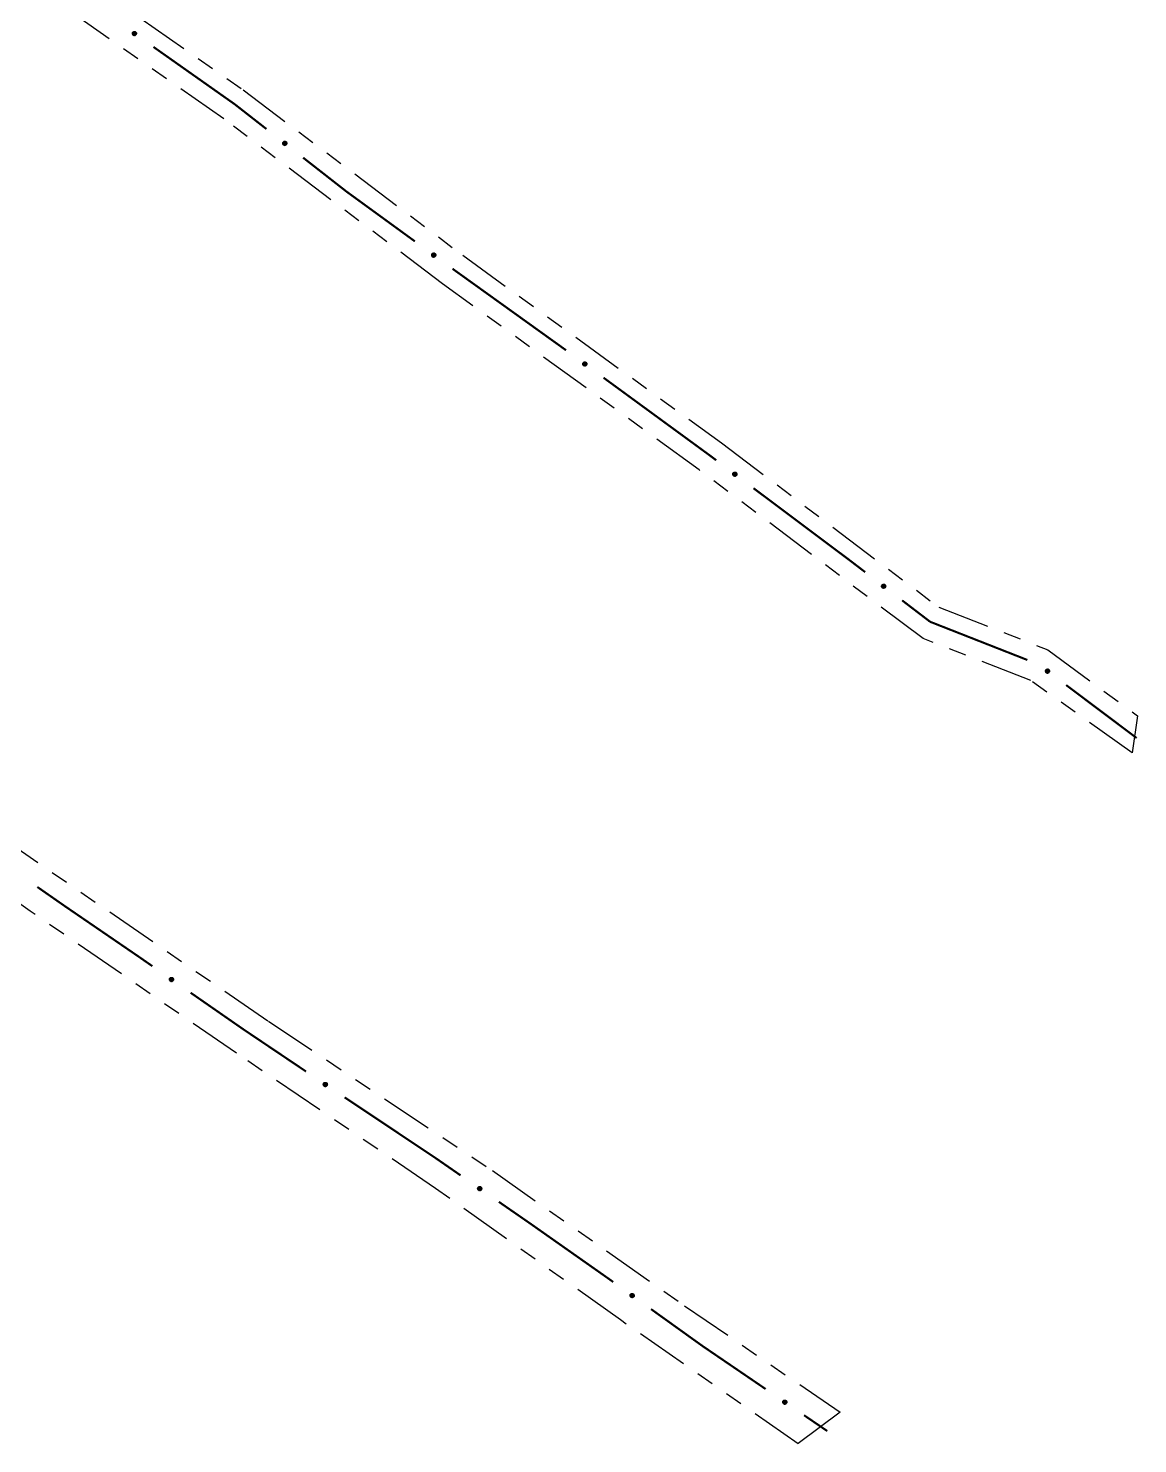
# Model space of a CAD drawing. Extents: x 211453 to 215163, y 4877397 to 4881305.
# Drawn here: x 214545.9 to 214641.2, y 4879501.3 to 4879622.9 of the extents above; entities that cross this region are included whole.
import ezdxf

# ---------------------------------------------------------------- set-up
doc = ezdxf.new("R2010")
doc.units = 0
doc.header["$LTSCALE"] = 1.5
doc.header["$MEASUREMENT"] = 0
doc.linetypes.add('TRACO_25', pattern=[8, 3, -1, 1, -1, 1, -1])
doc.layers.add('SV-EIXO-RUA-N-PAV', color=6, linetype='CONTINUOUS')
doc.layers.add('SV-RUA-NAO-PAV', color=7, linetype='CONTINUOUS')

msp = doc.modelspace()

# ---------------------------------------------------------------- linework, layer by layer
at = {"layer": 'SV-EIXO-RUA-N-PAV'}
for points in [[(214554.917424, 4879622.667988), (214554.965495, 4879622.677001), (214555.008652, 4879622.674917), (214555.044147, 4879622.662819), (214555.072726, 4879622.643949), (214555.099789, 4879622.621351), (214555.122047, 4879622.592549), (214555.139671, 4879622.555108), (214555.14905, 4879622.50695), (214555.14401, 4879622.46288), (214555.134011, 4879622.427446), (214555.11605, 4879622.396513), (214555.093657, 4879622.370591), (214555.062974, 4879622.348459), (214555.024857, 4879622.33097), (214554.976204, 4879622.322711), (214554.933908, 4879622.325044), (214554.899882, 4879622.337647), (214554.868899, 4879622.3559), (214554.841546, 4879622.379302), (214554.81986, 4879622.407701), (214554.80232, 4879622.44611), (214554.794804, 4879622.494239), (214554.79665, 4879622.536451), (214554.808772, 4879622.570645), (214554.827429, 4879622.600744), (214554.849764, 4879622.628163), (214554.877786, 4879622.651743), (214554.917424, 4879622.667988)], [(214567.842768, 4879613.235487), (214567.891223, 4879613.242136), (214567.934226, 4879613.237942), (214567.969087, 4879613.22412), (214567.996707, 4879613.203874), (214568.022632, 4879613.179979), (214568.043454, 4879613.150121), (214568.059223, 4879613.111863), (214568.066234, 4879613.063303), (214568.059042, 4879613.019533), (214568.04732, 4879612.984631), (214568.027867, 4879612.954614), (214568.004232, 4879612.929819), (214567.972502, 4879612.909216), (214567.933575, 4879612.893614), (214567.884576, 4879612.887746), (214567.842444, 4879612.892147), (214567.809077, 4879612.906401), (214567.779024, 4879612.926149), (214567.75285, 4879612.950861), (214567.732579, 4879612.980288), (214567.716941, 4879613.01951), (214567.71179, 4879613.067949), (214567.7157, 4879613.11002), (214567.729482, 4879613.143579), (214567.74959, 4879613.172729), (214567.77324, 4879613.199022), (214567.802383, 4879613.221202), (214567.842768, 4879613.235487)], [(214580.634781, 4879603.634841), (214580.682982, 4879603.643132), (214580.726103, 4879603.640401), (214580.761413, 4879603.627771), (214580.789705, 4879603.608475), (214580.816426, 4879603.585474), (214580.83825, 4879603.55634), (214580.855309, 4879603.51864), (214580.863965, 4879603.470346), (214580.858264, 4879603.426357), (214580.847734, 4879603.391077), (214580.829312, 4879603.360417), (214580.806533, 4879603.334833), (214580.775521, 4879603.313165), (214580.737146, 4879603.296249), (214580.688375, 4879603.288721), (214580.646118, 4879603.291688), (214580.612285, 4879603.304801), (214580.581579, 4879603.323517), (214580.554581, 4879603.347326), (214580.533323, 4879603.376047), (214580.516361, 4879603.414715), (214580.509569, 4879603.462951), (214580.512047, 4879603.505131), (214580.524681, 4879603.539139), (214580.543788, 4879603.568954), (214580.566532, 4879603.596036), (214580.594904, 4879603.619193), (214580.634781, 4879603.634841)], [(214593.613816, 4879594.278056), (214593.662035, 4879594.286238), (214593.70515, 4879594.283411), (214593.740431, 4879594.270702), (214593.76868, 4879594.251342), (214593.795349, 4879594.228281), (214593.817108, 4879594.199098), (214593.834083, 4879594.16136), (214593.84263, 4879594.113047), (214593.83683, 4879594.06907), (214593.826221, 4879594.033814), (214593.80773, 4879594.003196), (214593.784893, 4879593.977663), (214593.753833, 4879593.956064), (214593.71542, 4879593.939235), (214593.666632, 4879593.931816), (214593.624382, 4879593.934878), (214593.590579, 4879593.948067), (214593.559915, 4879593.966852), (214593.53297, 4879593.990722), (214593.511777, 4879594.019491), (214593.494902, 4879594.058197), (214593.488218, 4879594.106448), (214593.490791, 4879594.148622), (214593.503501, 4879594.182601), (214593.522675, 4879594.212374), (214593.54548, 4879594.239404), (214593.573904, 4879594.262497), (214593.613816, 4879594.278056)], [(214606.511059, 4879584.807198), (214606.55937, 4879584.814821), (214606.602449, 4879584.811494), (214606.637581, 4879584.798377), (214606.665604, 4879584.778692), (214606.692004, 4879584.755323), (214606.713423, 4879584.725891), (214606.72996, 4879584.687958), (214606.737947, 4879584.63955), (214606.731638, 4879584.595643), (214606.720622, 4879584.560512), (214606.701777, 4879584.53011), (214606.678646, 4879584.504843), (214606.647338, 4879584.483606), (214606.608733, 4879584.467223), (214606.559862, 4879584.460369), (214606.517651, 4879584.46392), (214606.484003, 4879584.4775), (214606.453558, 4879584.496638), (214606.426891, 4879584.520818), (214606.406033, 4879584.549831), (214606.389607, 4879584.58873), (214606.383482, 4879584.637055), (214606.386544, 4879584.679197), (214606.399647, 4879584.713026), (214606.419164, 4879584.742575), (214606.44228, 4879584.769339), (214606.47097, 4879584.792102), (214606.511059, 4879584.807198)], [(214619.295561, 4879575.185021), (214619.343943, 4879575.19218), (214619.386988, 4879575.188439), (214619.421992, 4879575.174986), (214619.449825, 4879575.155032), (214619.475999, 4879575.131411), (214619.497134, 4879575.101774), (214619.513306, 4879575.063684), (214619.520828, 4879575.015201), (214619.514097, 4879574.971357), (214619.502744, 4879574.936333), (214619.483608, 4879574.906114), (214619.460236, 4879574.881071), (214619.428724, 4879574.860135), (214619.389964, 4879574.844123), (214619.341029, 4879574.83774), (214619.298854, 4879574.841696), (214619.265338, 4879574.855598), (214619.235079, 4879574.875028), (214619.208646, 4879574.899464), (214619.188067, 4879574.928676), (214619.172016, 4879574.96773), (214619.166355, 4879575.016112), (214619.169821, 4879575.058222), (214619.183249, 4879575.091925), (214619.203049, 4879575.121284), (214619.226421, 4879575.147825), (214619.255328, 4879575.170311), (214619.295561, 4879575.185021)], [(214633.375496, 4879567.894606), (214633.423814, 4879567.902178), (214633.46689, 4879567.898804), (214633.502008, 4879567.88565), (214633.530009, 4879567.865934), (214633.556385, 4879567.842538), (214633.577772, 4879567.813082), (214633.594268, 4879567.775132), (214633.602203, 4879567.726715), (214633.595848, 4879567.682815), (214633.584793, 4879567.647696), (214633.565916, 4879567.617314), (214633.542758, 4879567.592072), (214633.511427, 4879567.570868), (214633.472805, 4879567.554526), (214633.423926, 4879567.547725), (214633.381719, 4879567.551322), (214633.348085, 4879567.564937), (214633.317661, 4879567.584109), (214633.291021, 4879567.608317), (214633.270193, 4879567.637353), (214633.253809, 4879567.676269), (214633.247736, 4879567.724601), (214633.250843, 4879567.766739), (214633.263982, 4879567.800555), (214633.283531, 4879567.830082), (214633.306676, 4879567.856822), (214633.33539, 4879567.879553), (214633.375496, 4879567.894606)], [(214558.101902, 4879541.401746), (214558.149905, 4879541.411113), (214558.193077, 4879541.409347), (214558.22866, 4879541.39751), (214558.257377, 4879541.378851), (214558.284605, 4879541.356453), (214558.307075, 4879541.327815), (214558.324974, 4879541.290506), (214558.334708, 4879541.242418), (214558.329992, 4879541.198311), (214558.320254, 4879541.162805), (214558.302521, 4879541.131741), (214558.28032, 4879541.105654), (214558.2498, 4879541.083297), (214558.211814, 4879541.065528), (214558.163223, 4879541.056911), (214558.12091, 4879541.058932), (214558.086793, 4879541.071285), (214558.055676, 4879541.08931), (214558.028152, 4879541.112509), (214558.006257, 4879541.140748), (214557.988435, 4879541.179027), (214557.980565, 4879541.227099), (214557.9821, 4879541.269324), (214557.99397, 4879541.303605), (214558.012405, 4879541.333841), (214558.034538, 4879541.361424), (214558.062385, 4879541.38521), (214558.101902, 4879541.401746)], [(214571.313337, 4879532.379993), (214571.361196, 4879532.390067), (214571.404389, 4879532.388939), (214571.440144, 4879532.377629), (214571.469133, 4879532.359397), (214571.496689, 4879532.337403), (214571.51958, 4879532.3091), (214571.538027, 4879532.272059), (214571.54847, 4879532.22412), (214571.544406, 4879532.179949), (214571.535194, 4879532.144303), (214571.517922, 4879532.11298), (214571.496109, 4879532.086568), (214571.465922, 4879532.063763), (214571.428202, 4879532.045435), (214571.379744, 4879532.036101), (214571.337406, 4879532.037497), (214571.30311, 4879532.049345), (214571.27173, 4879532.066908), (214571.243867, 4879532.089698), (214571.221557, 4879532.117611), (214571.203172, 4879532.155622), (214571.194593, 4879532.203573), (214571.195503, 4879532.245815), (214571.206866, 4879532.280269), (214571.224852, 4879532.310773), (214571.246575, 4879532.33868), (214571.274068, 4879532.362875), (214571.313337, 4879532.379993)], [(214584.580459, 4879523.434902), (214584.628446, 4879523.444349), (214584.671621, 4879523.442656), (214584.707224, 4879523.430879), (214584.735972, 4879523.412268), (214584.763238, 4879523.389916), (214584.785756, 4879523.361316), (214584.803717, 4879523.324036), (214584.813532, 4879523.275965), (214584.80889, 4879523.231851), (214584.799212, 4879523.196328), (214584.781532, 4879523.165234), (214584.759374, 4879523.13911), (214584.728892, 4879523.116702), (214584.690935, 4879523.098869), (214584.642359, 4879523.09017), (214584.600043, 4879523.092121), (214584.565905, 4879523.104416), (214584.534758, 4879523.122388), (214584.507195, 4879523.145542), (214584.485252, 4879523.173744), (214584.467366, 4879523.211993), (214584.459415, 4879523.260052), (214584.460879, 4879523.302279), (214584.472692, 4879523.33658), (214584.491076, 4879523.366847), (214584.513162, 4879523.394467), (214584.54097, 4879523.4183), (214584.580459, 4879523.434902)], [(214597.68107, 4879514.246514), (214597.729212, 4879514.255138), (214597.772351, 4879514.252706), (214597.807748, 4879514.240321), (214597.836173, 4879514.221222), (214597.863052, 4879514.198406), (214597.885078, 4879514.169425), (214597.902398, 4879514.131843), (214597.911389, 4879514.083611), (214597.905993, 4879514.039583), (214597.895708, 4879514.004231), (214597.877498, 4879513.973444), (214597.854897, 4879513.947703), (214597.824036, 4879513.92582), (214597.785779, 4879513.908639), (214597.737061, 4879513.900773), (214597.694785, 4879513.903447), (214597.660862, 4879513.916325), (214597.630027, 4879513.934828), (214597.602864, 4879513.958449), (214597.581408, 4879513.987023), (214597.564179, 4879514.025572), (214597.557052, 4879514.07376), (214597.559238, 4879514.115956), (214597.571636, 4879514.15005), (214597.590535, 4879514.179998), (214597.613091, 4879514.207236), (214597.641302, 4879514.230589), (214597.68107, 4879514.246514)], [(214610.796258, 4879505.088443), (214610.844179, 4879505.098222), (214610.887364, 4879505.096828), (214610.923048, 4879505.085298), (214610.951924, 4879505.066887), (214610.979345, 4879505.044725), (214611.00206, 4879505.016281), (214611.02028, 4879504.979127), (214611.030427, 4879504.931125), (214611.026091, 4879504.88698), (214611.016659, 4879504.851391), (214610.999195, 4879504.820175), (214610.977219, 4879504.793898), (214610.946893, 4879504.771279), (214610.909061, 4879504.753184), (214610.860546, 4879504.744148), (214610.818218, 4879504.745805), (214610.783996, 4879504.757864), (214610.752724, 4879504.775619), (214610.725002, 4879504.798581), (214610.702864, 4879504.82663), (214610.684713, 4879504.864754), (214610.67643, 4879504.912757), (214610.6776, 4879504.954993), (214610.689175, 4879504.989376), (214610.707349, 4879505.019769), (214610.729243, 4879505.047542), (214610.756885, 4879505.071566), (214610.796258, 4879505.088443)]]:
    msp.add_lwpolyline(points, close=True, dxfattribs=at)
for points in [[(214554.849764, 4879622.628163), (214555.14401, 4879622.46288)], [(214554.867559, 4879622.637112), (214555.143038, 4879622.487917)], [(214554.877786, 4879622.651743), (214555.14905, 4879622.50695)], [(214554.897256, 4879622.657912), (214555.140396, 4879622.531523)], [(214554.917424, 4879622.667988), (214555.139671, 4879622.555108)], [(214554.943808, 4879622.671834), (214555.124573, 4879622.577746)], [(214554.965495, 4879622.677001), (214555.122047, 4879622.592549)], [(214554.990102, 4879622.675919), (214555.103115, 4879622.611246)], [(214555.008652, 4879622.674917), (214555.099789, 4879622.621351)], [(214554.794804, 4879622.494239), (214555.062974, 4879622.348459)], [(214554.79665, 4879622.536451), (214555.093657, 4879622.370591)], [(214554.796923, 4879622.513276), (214555.073846, 4879622.361393)], [(214554.80232, 4879622.44611), (214555.024857, 4879622.33097)], [(214554.802582, 4879622.469212), (214555.041133, 4879622.341051)], [(214554.805104, 4879622.550919), (214555.102098, 4879622.384881)], [(214554.808772, 4879622.570645), (214555.11605, 4879622.396513)], [(214554.816962, 4879622.425677), (214554.993923, 4879622.330932)], [(214554.81986, 4879622.407701), (214554.976204, 4879622.322711)], [(214554.819975, 4879622.583844), (214555.122087, 4879622.410858)], [(214554.827429, 4879622.600744), (214555.134011, 4879622.427446)], [(214554.834616, 4879622.39152), (214554.949531, 4879622.327175)], [(214554.841546, 4879622.379302), (214554.933908, 4879622.325044)], [(214554.842324, 4879622.613166), (214555.135973, 4879622.449487)], [(214567.71179, 4879613.067949), (214567.972502, 4879612.909216)], [(214567.714839, 4879613.086859), (214567.983994, 4879612.921602)], [(214567.7157, 4879613.11002), (214568.004232, 4879612.929819)], [(214567.716941, 4879613.01951), (214567.933575, 4879612.893614)], [(214567.718333, 4879613.042571), (214567.950324, 4879612.902886)], [(214567.724852, 4879613.124057), (214568.013362, 4879612.943679)], [(214567.729482, 4879613.143579), (214568.027867, 4879612.954614)], [(214567.730565, 4879612.998384), (214567.902676, 4879612.89509)], [(214567.732579, 4879612.980288), (214567.884576, 4879612.887746)], [(214567.741317, 4879613.156214), (214568.034599, 4879612.968646)], [(214567.746526, 4879612.963404), (214567.858153, 4879612.893511)], [(214567.74959, 4879613.172729), (214568.04732, 4879612.984631)], [(214567.75285, 4879612.950861), (214567.842444, 4879612.892147)], [(214567.765074, 4879613.184407), (214568.050359, 4879613.006549)], [(214567.77324, 4879613.199022), (214568.059042, 4879613.019533)], [(214567.791452, 4879613.207089), (214568.059297, 4879613.044587)], [(214567.802383, 4879613.221202), (214568.066234, 4879613.063303)], [(214567.822131, 4879613.22641), (214568.058793, 4879613.08827)], [(214567.842768, 4879613.235487), (214568.059223, 4879613.111863)], [(214567.869309, 4879613.238036), (214568.045251, 4879613.135213)], [(214567.891223, 4879613.242136), (214568.043454, 4879613.150121)], [(214567.915747, 4879613.239851), (214568.025459, 4879613.169723)], [(214567.934226, 4879613.237942), (214568.022632, 4879613.179979)], [(214580.509569, 4879603.462951), (214580.775521, 4879603.313165)], [(214580.511973, 4879603.481954), (214580.786586, 4879603.325934)], [(214580.512047, 4879603.505131), (214580.806533, 4879603.334833)], [(214580.516361, 4879603.414715), (214580.737146, 4879603.296249)], [(214580.51697, 4879603.43781), (214580.753571, 4879603.306085)], [(214580.520717, 4879603.519471), (214580.815187, 4879603.348996)], [(214580.524681, 4879603.539139), (214580.829312, 4879603.360417)], [(214580.530695, 4879603.394064), (214580.706215, 4879603.296675)], [(214580.533323, 4879603.376047), (214580.688375, 4879603.288721)], [(214580.536081, 4879603.552169), (214580.835564, 4879603.374669)], [(214580.543788, 4879603.568954), (214580.847734, 4879603.391077)], [(214580.547835, 4879603.359646), (214580.661771, 4879603.293585)], [(214580.554581, 4879603.347326), (214580.646118, 4879603.291688)], [(214580.558866, 4879603.581152), (214580.850027, 4879603.413086)], [(214580.566532, 4879603.596036), (214580.858264, 4879603.426357)], [(214580.584459, 4879603.604716), (214580.857668, 4879603.451406)], [(214580.594904, 4879603.619193), (214580.863965, 4879603.470346)], [(214580.614464, 4879603.625068), (214580.855681, 4879603.495046)], [(214580.634781, 4879603.634841), (214580.855309, 4879603.51864)], [(214580.66122, 4879603.63829), (214580.840552, 4879603.541502)], [(214580.682982, 4879603.643132), (214580.83825, 4879603.55634)], [(214580.70757, 4879603.641681), (214580.8196, 4879603.575319)], [(214580.726103, 4879603.640401), (214580.816426, 4879603.585474)], [(214593.488218, 4879594.106448), (214593.753833, 4879593.956064)], [(214593.490665, 4879594.125445), (214593.764926, 4879593.968809)], [(214593.490791, 4879594.148622), (214593.784893, 4879593.977663)], [(214593.494902, 4879594.058197), (214593.71542, 4879593.939235)], [(214593.495562, 4879594.08129), (214593.731867, 4879593.949034)], [(214593.499493, 4879594.162942), (214593.79358, 4879593.991806)], [(214593.503501, 4879594.182601), (214593.80773, 4879594.003196)], [(214593.509189, 4879594.037513), (214593.68449, 4879593.939731)], [(214593.511777, 4879594.019491), (214593.666632, 4879593.931816)], [(214593.51493, 4879594.195606), (214593.814014, 4879594.017434)], [(214593.522675, 4879594.212374), (214593.826221, 4879594.033814)], [(214593.526252, 4879594.003057), (214593.64004, 4879593.93674)], [(214593.53297, 4879593.990722), (214593.624382, 4879593.934878)], [(214593.537781, 4879594.224537), (214593.828563, 4879594.055818)], [(214593.54548, 4879594.239404), (214593.83683, 4879594.06907)], [(214593.563426, 4879594.248044), (214593.83629, 4879594.09412)], [(214593.573904, 4879594.262497), (214593.84263, 4879594.113047)], [(214593.593477, 4879594.268329), (214593.834401, 4879594.137765)], [(214593.613816, 4879594.278056), (214593.834083, 4879594.16136)], [(214593.640262, 4879594.281446), (214593.819377, 4879594.184255)], [(214593.662035, 4879594.286238), (214593.817108, 4879594.199098)], [(214593.68662, 4879594.284732), (214593.798501, 4879594.218119)], [(214593.70515, 4879594.283411), (214593.795349, 4879594.228281)], [(214606.383482, 4879584.637055), (214606.647338, 4879584.483606)], [(214606.386149, 4879584.656023), (214606.658578, 4879584.496221)], [(214606.386544, 4879584.679197), (214606.678646, 4879584.504843)], [(214606.389607, 4879584.58873), (214606.608733, 4879584.467223)], [(214606.390535, 4879584.611814), (214606.625292, 4879584.47683)], [(214606.395411, 4879584.693415), (214606.687496, 4879584.518885)], [(214606.399647, 4879584.713026), (214606.701777, 4879584.53011)], [(214606.403654, 4879584.567883), (214606.577811, 4879584.468076)], [(214606.406033, 4879584.549831), (214606.559862, 4879584.460369)], [(214606.411225, 4879584.725898), (214606.708226, 4879584.544274)], [(214606.419164, 4879584.742575), (214606.720622, 4879584.560512)], [(214606.420316, 4879584.533231), (214606.533328, 4879584.465601)], [(214606.426891, 4879584.520818), (214606.517651, 4879584.46392)], [(214606.43441, 4879584.754563), (214606.723218, 4879584.582487)], [(214606.44228, 4879584.769339), (214606.731638, 4879584.595643)], [(214606.460325, 4879584.777771), (214606.731389, 4879584.620698)], [(214606.47097, 4879584.792102), (214606.737947, 4879584.63955)], [(214606.490609, 4879584.797706), (214606.730005, 4879584.664362)], [(214606.511059, 4879584.807198), (214606.72996, 4879584.687958)], [(214606.537543, 4879584.810281), (214606.71552, 4879584.711022)], [(214606.55937, 4879584.814821), (214606.713423, 4879584.725891)], [(214606.583936, 4879584.81303), (214606.695038, 4879584.745126)], [(214606.602449, 4879584.811494), (214606.692004, 4879584.755323)], [(214619.166355, 4879575.016112), (214619.428724, 4879574.860135)], [(214619.169204, 4879575.035054), (214619.440085, 4879574.872642)], [(214619.169821, 4879575.058222), (214619.460236, 4879574.881071)], [(214619.172016, 4879574.96773), (214619.389964, 4879574.844123)], [(214619.173165, 4879574.990805), (214619.406615, 4879574.853571)], [(214619.178825, 4879575.072355), (214619.46922, 4879574.895026)], [(214619.183249, 4879575.091925), (214619.483608, 4879574.906114)], [(214619.185861, 4879574.946749), (214619.359051, 4879574.845274)], [(214619.188067, 4879574.928676), (214619.341029, 4879574.83774)], [(214619.194951, 4879575.104684), (214619.490192, 4879574.920215)], [(214619.20219, 4879574.911939), (214619.314547, 4879574.843226)], [(214619.203049, 4879575.121284), (214619.502744, 4879574.936333)], [(214619.208646, 4879574.899464), (214619.298854, 4879574.841696)], [(214619.218409, 4879575.133125), (214619.505551, 4879574.958283)], [(214619.226421, 4879575.147825), (214619.514097, 4879574.971357)], [(214619.244547, 4879575.156083), (214619.514089, 4879574.996413)], [(214619.255328, 4879575.170311), (214619.520828, 4879575.015201)], [(214619.27502, 4879575.175727), (214619.513124, 4879575.040088)], [(214619.295561, 4879575.185021), (214619.513306, 4879575.063684)], [(214619.322073, 4879575.18785), (214619.499089, 4879575.086885)], [(214619.343943, 4879575.19218), (214619.497134, 4879575.101774)], [(214619.36849, 4879575.190153), (214619.478935, 4879575.121185)], [(214619.386988, 4879575.188439), (214619.475999, 4879575.131411)], [(214633.247736, 4879567.724601), (214633.511427, 4879567.570868)], [(214633.250423, 4879567.743566), (214633.522681, 4879567.583471)], [(214633.250843, 4879567.766739), (214633.542758, 4879567.592072)], [(214633.253809, 4879567.676269), (214633.472805, 4879567.554526)], [(214633.254762, 4879567.699352), (214633.489374, 4879567.564116)], [(214633.259726, 4879567.780948), (214633.551623, 4879567.606104)], [(214633.263982, 4879567.800555), (214633.565916, 4879567.617314)], [(214633.267833, 4879567.655406), (214633.441883, 4879567.555413)], [(214633.270193, 4879567.637353), (214633.423926, 4879567.547725)], [(214633.275575, 4879567.813413), (214633.57238, 4879567.631471)], [(214633.283531, 4879567.830082), (214633.584793, 4879567.647696)], [(214633.284459, 4879567.620737), (214633.397398, 4879567.552985)], [(214633.291021, 4879567.608317), (214633.381719, 4879567.551322)], [(214633.29879, 4879567.842054), (214633.587414, 4879567.669668)], [(214633.306676, 4879567.856822), (214633.595848, 4879567.682815)], [(214633.32473, 4879567.865234), (214633.595625, 4879567.70787)], [(214633.33539, 4879567.879553), (214633.602203, 4879567.726715)], [(214633.355035, 4879567.885137), (214633.594288, 4879567.751535)], [(214633.375496, 4879567.894606), (214633.594268, 4879567.775132)], [(214633.401983, 4879567.897661), (214633.579854, 4879567.798211)], [(214633.423814, 4879567.902178), (214633.577772, 4879567.813082)], [(214633.448378, 4879567.900361), (214633.559407, 4879567.832337)], [(214633.46689, 4879567.898804), (214633.556385, 4879567.842538)], [(214557.980565, 4879541.227099), (214558.2498, 4879541.083297)], [(214557.9821, 4879541.269324), (214558.28032, 4879541.105654)], [(214557.982544, 4879541.246151), (214558.260577, 4879541.096311)], [(214557.988435, 4879541.179027), (214558.211814, 4879541.065528)], [(214557.988527, 4879541.20213), (214558.228014, 4879541.075729)], [(214557.990447, 4879541.283854), (214558.288656, 4879541.120007)], [(214557.99397, 4879541.303605), (214558.302521, 4879541.131741)], [(214558.003226, 4879541.158702), (214558.180881, 4879541.065262)], [(214558.005075, 4879541.316887), (214558.308453, 4879541.146129)], [(214558.012405, 4879541.333841), (214558.320254, 4879541.162805)], [(214558.027207, 4879541.346372), (214558.322053, 4879541.18486)], [(214558.034538, 4879541.361424), (214558.329992, 4879541.198311)], [(214558.052266, 4879541.370503), (214558.328836, 4879541.223341)], [(214558.062385, 4879541.38521), (214558.334708, 4879541.242418)], [(214558.081809, 4879541.391521), (214558.325873, 4879541.266926)], [(214558.101902, 4879541.401746), (214558.324974, 4879541.290506)], [(214558.128257, 4879541.405786), (214558.309709, 4879541.313032)], [(214558.149905, 4879541.411113), (214558.307075, 4879541.327815)], [(214558.17452, 4879541.410212), (214558.288006, 4879541.346372)], [(214558.193077, 4879541.409347), (214558.284605, 4879541.356453)], [(214558.006257, 4879541.140748), (214558.163223, 4879541.056911)], [(214558.021132, 4879541.124676), (214558.136517, 4879541.061179)], [(214558.028152, 4879541.112509), (214558.12091, 4879541.058932)], [(214571.194593, 4879532.203573), (214571.465922, 4879532.063763)], [(214571.195503, 4879532.245815), (214571.496109, 4879532.086568)], [(214571.19629, 4879532.222652), (214571.476506, 4879532.076935)], [(214571.202922, 4879532.178724), (214571.444251, 4879532.055874)], [(214571.203172, 4879532.155622), (214571.428202, 4879532.045435)], [(214571.203635, 4879532.260467), (214571.504231, 4879532.101042)], [(214571.206866, 4879532.280269), (214571.517922, 4879532.11298)], [(214571.217774, 4879532.293713), (214571.523641, 4879532.127455)], [(214571.218262, 4879532.135517), (214571.397277, 4879532.044712)], [(214571.221557, 4879532.117611), (214571.379744, 4879532.036101)], [(214571.224852, 4879532.310773), (214571.535194, 4879532.144303)], [(214571.236668, 4879532.10176), (214571.352978, 4879532.039974)], [(214571.239468, 4879532.323522), (214571.536667, 4879532.166382)], [(214571.243867, 4879532.089698), (214571.337406, 4879532.037497)], [(214571.246575, 4879532.33868), (214571.544406, 4879532.179949)], [(214571.264168, 4879532.34802), (214571.542881, 4879532.204959)], [(214571.274068, 4879532.362875), (214571.54847, 4879532.22412)], [(214571.293397, 4879532.369472), (214571.539274, 4879532.248496)], [(214571.313337, 4879532.379993), (214571.538027, 4879532.272059)], [(214571.339629, 4879532.384421), (214571.522432, 4879532.294358)], [(214571.361196, 4879532.390067), (214571.51958, 4879532.3091)], [(214571.385821, 4879532.38953), (214571.500238, 4879532.327374)], [(214571.404389, 4879532.388939), (214571.496689, 4879532.337403)], [(214584.459415, 4879523.260052), (214584.728892, 4879523.116702)], [(214584.460879, 4879523.302279), (214584.759374, 4879523.13911)], [(214584.461362, 4879523.279107), (214584.739646, 4879523.129734)], [(214584.467366, 4879523.211993), (214584.690935, 4879523.098869)], [(214584.467419, 4879523.235096), (214584.707119, 4879523.109097)], [(214584.469202, 4879523.316823), (214584.767686, 4879523.153477)], [(214584.472692, 4879523.33658), (214584.781532, 4879523.165234)], [(214584.482192, 4879523.191692), (214584.660003, 4879523.098552)], [(214584.483775, 4879523.349881), (214584.787439, 4879523.179633)], [(214584.485252, 4879523.173744), (214584.642359, 4879523.09017)], [(214584.491076, 4879523.366847), (214584.799212, 4879523.196328)], [(214584.500154, 4879523.157696), (214584.615646, 4879523.094393)], [(214584.505857, 4879523.379403), (214584.800974, 4879523.218386)], [(214584.507195, 4879523.145542), (214584.600043, 4879523.092121)], [(214584.513162, 4879523.394467), (214584.80889, 4879523.231851)], [(214584.530876, 4879523.403576), (214584.807692, 4879523.256878)], [(214584.54097, 4879523.4183), (214584.813532, 4879523.275965)], [(214584.560383, 4879523.424644), (214584.804656, 4879523.300459)], [(214584.580459, 4879523.434902), (214584.803717, 4879523.324036)], [(214584.606807, 4879523.438986), (214584.788415, 4879523.346537)], [(214584.628446, 4879523.444349), (214584.785756, 4879523.361316)], [(214584.653062, 4879523.44349), (214584.766656, 4879523.379841)], [(214584.671621, 4879523.442656), (214584.763238, 4879523.389916)], [(214597.557052, 4879514.07376), (214597.824036, 4879513.92582)], [(214597.559238, 4879514.115956), (214597.854897, 4879513.947703)], [(214597.559324, 4879514.092779), (214597.835012, 4879513.938666)], [(214597.564179, 4879514.025572), (214597.785779, 4879513.908639)], [(214597.564627, 4879514.048671), (214597.802135, 4879513.918588)], [(214597.567808, 4879514.130355), (214597.863453, 4879513.961925)], [(214597.571636, 4879514.15005), (214597.877498, 4879513.973444)], [(214597.578655, 4879514.005021), (214597.754846, 4879513.908851)], [(214597.581408, 4879513.987023), (214597.737061, 4879513.900773)], [(214597.582945, 4879514.163159), (214597.883651, 4879513.987739)], [(214597.590535, 4879514.179998), (214597.895708, 4879514.004231)], [(214597.596033, 4879513.970723), (214597.710424, 4879513.905452)], [(214597.602864, 4879513.958449), (214597.694785, 4879513.903447)], [(214597.605529, 4879514.192299), (214597.897847, 4879514.026255)], [(214597.613091, 4879514.207236), (214597.905993, 4879514.039583)], [(214597.630958, 4879514.21604), (214597.905223, 4879514.064627)], [(214597.641302, 4879514.230589), (214597.911389, 4879514.083611)], [(214597.660821, 4879514.2366), (214597.902933, 4879514.108253)], [(214597.68107, 4879514.246514), (214597.902398, 4879514.131843)], [(214597.707484, 4879514.250146), (214597.887483, 4879514.154603)], [(214597.729212, 4879514.255138), (214597.885078, 4879514.169425)], [(214597.753809, 4879514.253858), (214597.866297, 4879514.188274)], [(214597.772351, 4879514.252706), (214597.863052, 4879514.198406)], [(214610.67643, 4879504.912757), (214610.946893, 4879504.771279)], [(214610.6776, 4879504.954993), (214610.977219, 4879504.793898)], [(214610.678244, 4879504.931825), (214610.957557, 4879504.784385)], [(214610.684606, 4879504.887857), (214610.925174, 4879504.763523)], [(214610.684713, 4879504.864754), (214610.909061, 4879504.753184)], [(214610.685822, 4879504.969594), (214610.985431, 4879504.808322)], [(214610.689175, 4879504.989376), (214610.999195, 4879504.820175)], [(214610.699679, 4879504.844557), (214610.878132, 4879504.752651)], [(214610.700166, 4879505.002753), (214611.005003, 4879504.834614)], [(214610.702864, 4879504.82663), (214610.860546, 4879504.744148)], [(214610.707349, 4879505.019769), (214611.016659, 4879504.851391)], [(214610.717877, 4879504.810687), (214610.833805, 4879504.748186)], [(214610.722043, 4879505.032427), (214611.018269, 4879504.87346)], [(214610.725002, 4879504.798581), (214610.818218, 4879504.745805)], [(214610.729243, 4879505.047542), (214611.026091, 4879504.88698)], [(214610.746893, 4879505.056773), (214611.02472, 4879504.911998)], [(214610.756885, 4879505.071566), (214611.030427, 4879504.931125)], [(214610.776253, 4879505.078045), (214611.021382, 4879504.955557)], [(214610.796258, 4879505.088443), (214611.02028, 4879504.979127)], [(214610.822577, 4879505.092709), (214611.004822, 4879505.001521)], [(214610.844179, 4879505.098222), (214611.00206, 4879505.016281)], [(214610.8688, 4879505.097533), (214610.982832, 4879505.034674)], [(214610.887364, 4879505.096828), (214610.979345, 4879505.044725)]]:
    msp.add_lwpolyline(points, dxfattribs=at)
at = {"layer": 'SV-EIXO-RUA-N-PAV', "const_width": 0.18}
for points in [[(214556.605834, 4879621.342562), (214563.143573, 4879616.731925)], [(214563.143573, 4879616.731925), (214563.605536, 4879616.406133)], [(214563.605536, 4879616.406133), (214566.312173, 4879614.291573)], [(214569.46427, 4879611.828997), (214572.616368, 4879609.366421)], [(214572.616368, 4879609.366421), (214573.194206, 4879608.914985)], [(214573.194206, 4879608.914985), (214579.069201, 4879604.638334)], [(214582.303373, 4879602.284588), (214591.23969, 4879595.870367)], [(214591.23969, 4879595.870367), (214591.805548, 4879595.464211)], [(214591.805548, 4879595.464211), (214592.050493, 4879595.285063)], [(214595.279114, 4879592.923705), (214604.157819, 4879586.429971)], [(214604.157819, 4879586.429971), (214604.32409, 4879586.308363)], [(214604.32409, 4879586.308363), (214604.959503, 4879585.832241)], [(214608.160561, 4879583.433652), (214616.163206, 4879577.43718)], [(214616.163206, 4879577.43718), (214616.409809, 4879577.252397)], [(214616.409809, 4879577.252397), (214617.753925, 4879576.224924)], [(214620.93179, 4879573.795691), (214623.315189, 4879571.973766)], [(214623.315189, 4879571.973766), (214623.33496, 4879571.958652)], [(214623.33496, 4879571.958652), (214631.68856, 4879568.67688)], [(214635.023523, 4879566.519291), (214640.620867, 4879562.315752)], [(214640.620867, 4879562.315752), (214641.080658, 4879561.970454)], [(214546.629683, 4879549.173854), (214548.270479, 4879548.030268)], [(214548.270479, 4879548.030268), (214548.952913, 4879547.554633)], [(214548.952913, 4879547.554633), (214554.868854, 4879543.506884)], [(214554.868854, 4879543.506884), (214555.411095, 4879543.135877)], [(214555.411095, 4879543.135877), (214556.514272, 4879542.369977)], [(214559.800024, 4879540.088786), (214563.907214, 4879537.237297)], [(214563.907214, 4879537.237297), (214564.305258, 4879536.960948)], [(214564.305258, 4879536.960948), (214569.711579, 4879533.324668)], [(214573.03277, 4879531.095398), (214580.521222, 4879526.103096)], [(214580.521222, 4879526.103096), (214580.762293, 4879525.942383)], [(214580.762293, 4879525.942383), (214582.991204, 4879524.400464)], [(214586.280784, 4879522.124796), (214588.747969, 4879520.418045)], [(214588.747969, 4879520.418045), (214589.033298, 4879520.22066)], [(214589.033298, 4879520.22066), (214595.292012, 4879515.81638)], [(214595.292012, 4879515.81638), (214595.916361, 4879515.377023)], [(214595.916361, 4879515.377023), (214596.108572, 4879515.239132)], [(214599.358725, 4879512.907501), (214603.421417, 4879509.992961)], [(214603.421417, 4879509.992961), (214603.734161, 4879509.768602)], [(214603.734161, 4879509.768602), (214609.200348, 4879506.042963)], [(214612.505625, 4879503.790156), (214614.158264, 4879502.663752)], [(214614.158264, 4879502.663752), (214614.497798, 4879502.432333)]]:
    msp.add_lwpolyline(points, dxfattribs=at)
at = {"layer": 'SV-RUA-NAO-PAV', "linetype": 'TRACO_25'}
for points in [[(214545.688614, 4879630.662124, 10.217632), (214564.313769, 4879617.65643, 9.613457), (214583.181359, 4879603.439529, 8.254062), (214605.405572, 4879587.326639, 7.423321), (214624.083144, 4879573.205991, 6.21497), (214633.43578, 4879569.553859, 5.736664), (214641.162037, 4879563.87576, 5.736664), (214640.700528, 4879560.708925, 5.736664), (214631.988989, 4879566.898205, 5.736664), (214622.725567, 4879570.5155, 6.21497), (214603.489088, 4879585.018059, 7.423321), (214581.439849, 4879600.994693, 8.254062), (214562.647886, 4879615.156745, 9.613457), (214543.908948, 4879628.244165, 10.217632)], [(214471.059742, 4879602.817288, 9.940719), (214482.844569, 4879595.554202, 9.563108), (214494.994391, 4879587.436385, 9.286195), (214509.96424, 4879576.438129, 8.43028), (214524.017567, 4879566.967409, 8.203714), (214542.959007, 4879553.830603, 8.077844), (214566.483055, 4879537.638726, 7.775756), (214585.730002, 4879524.807428, 7.775756), (214602.227386, 4879513.198158, 7.775756), (214615.618279, 4879504.042216, 7.775756), (214612.002771, 4879501.345905, 7.775756), (214596.728258, 4879511.976129, 7.775756), (214580.841889, 4879523.279892, 7.775756), (214563.733491, 4879534.889162, 7.775756), (214546.014078, 4879547.109447, 8.077844), (214518.212932, 4879566.661902, 8.203714), (214502.056379, 4879577.992882, 8.43028), (214490.469048, 4879586.798391, 9.286195), (214481.218622, 4879593.032294, 9.563108), (214469.399179, 4879600.316714, 9.940719)]]:
    msp.add_polyline3d(points, dxfattribs=at)

doc.saveas('drawing.dxf')
